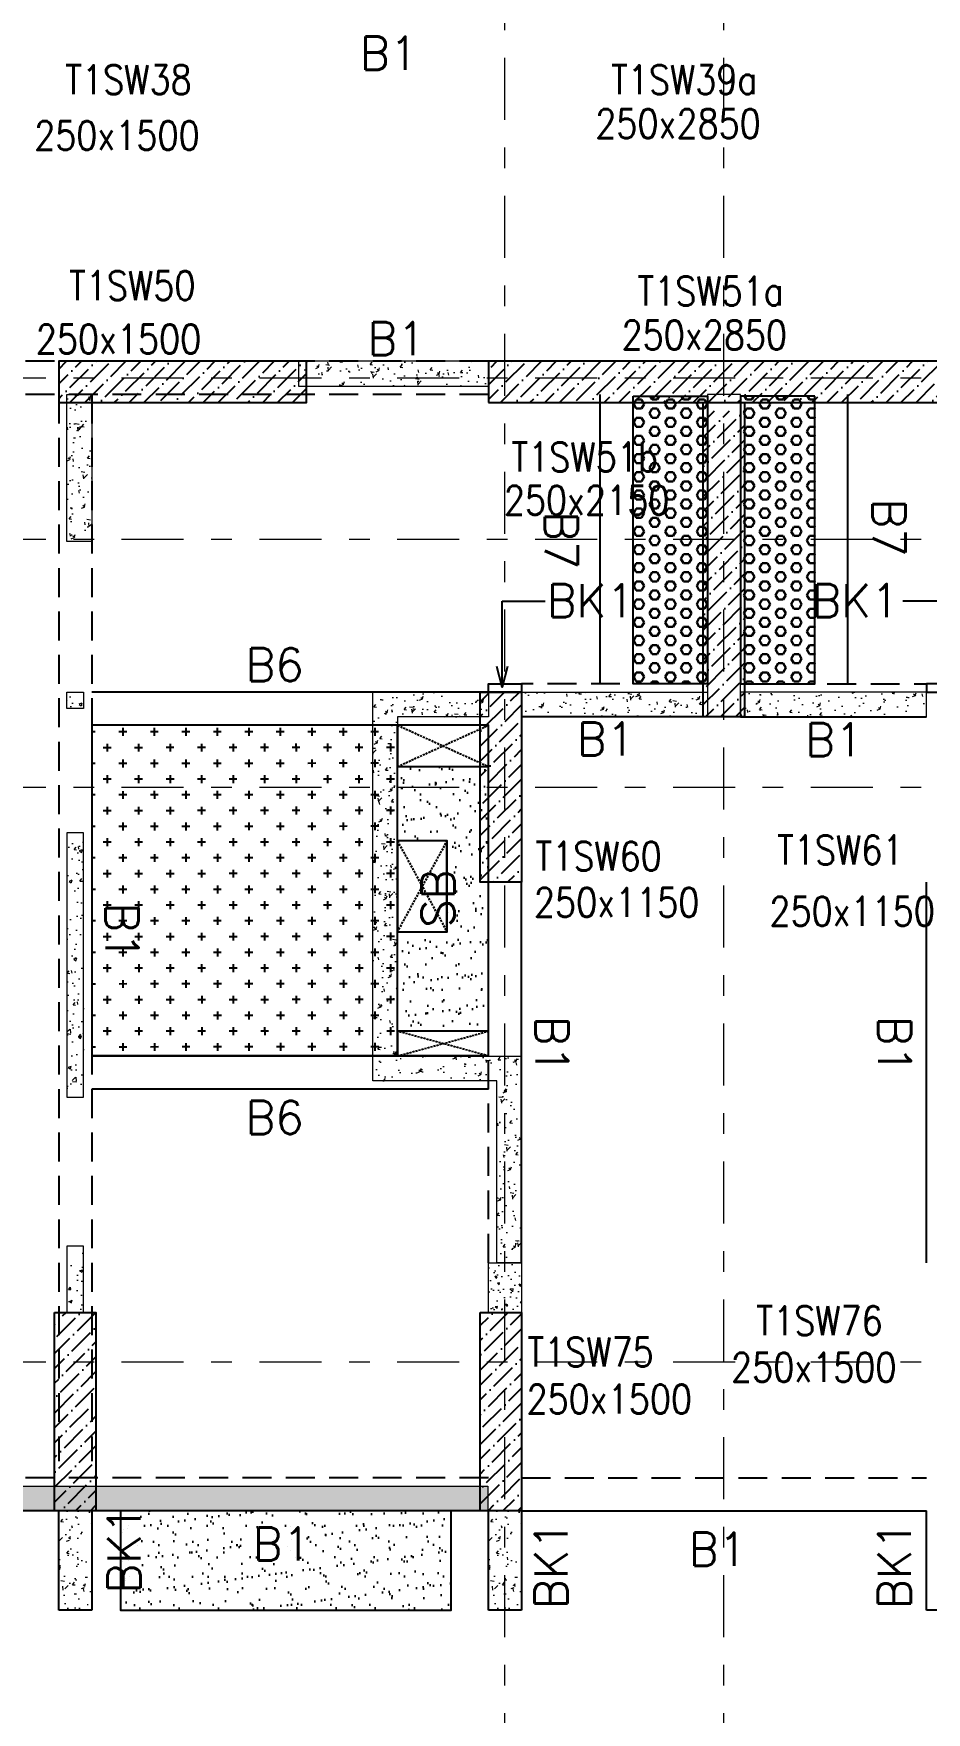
# Model space of a CAD drawing. Header units: millimetres. Extents: x 1078357 to 1340092, y -4684019 to -4550360.
# Drawn here: x 1147423 to 1152825, y -4590830 to -4580680 of the extents above; entities that cross this region are included whole.
import ezdxf

# ---------------------------------------------------------------- set-up
doc = ezdxf.new("R2010")
doc.units = ezdxf.units.MM
for name, pattern in [('CENTER', [2, 1.25, -0.25, 0.25, -0.25]), ('CONTINOUS', [0]), ('DGN STYLE 7', [8.34, 3.75, -1.67, 1.25, -1.67]), ('HIDDEN', [0.375, 0.25, -0.125]), ('New Retail block$0$CONTINOUS', [0])]:
    doc.linetypes.add(name, pattern=pattern)
doc.layers.get('0').update_dxf_attribs({"lineweight": 0})
for name, color, linetype in [('DROP SLAB', 8, 'Continuous'), ('S-BEAM', 3, 'Continuous'), ('S-BEAM-IDEN', 6, 'Continuous'), ('S-COL_STOP', 12, 'Continuous'), ('S-CUTOUT', 8, 'Continuous'), ('S-SLAB-PROJECTION', 2, 'New Retail block$0$CONTINOUS'), ('S-SLAB-STOP', 8, 'New Retail block$0$CONTINOUS')]:
    doc.layers.add(name, color=color, linetype=linetype)
for name, color, linetype, lineweight in [('GRID LINE', 8, 'Continuous', 0), ('HATCH', 8, 'Continuous', 30), ('S-COL-IDEN', 30, 'Continuous', 25), ('S-NON STR RCC WALL', 8, 'Continuous', 0)]:
    doc.layers.add(name, color=color, linetype=linetype, lineweight=lineweight)
doc.styles.add('Roman', font='romans')
doc.styles.add('ROMANS', font='romans.shx', dxfattribs={"width": 0.85})
doc.dimstyles.new('HARESH', dxfattribs={"dimtxt": 150, "dimasz": 75, "dimexe": 0, "dimexo": 0, "dimgap": 25, "dimtad": 1, "dimdec": 0, "dimdsep": 46, "dimtxsty": 'Roman', "dimblk": 'OBLIQUE', "dimcen": 225, "dimdle": 25, "dimclrd": 2, "dimclre": 2, "dimclrt": 7, "dimadec": 8, "dimazin": 1, "dimtfac": 1, "dimtdec": 0, "dimtmove": 0, "dimatfit": 0, "dimfxl": 1, "dimlwd": -1, "dimlwe": -1, "dimarcsym": 0})
pattern_1 = [(50, (-5225719.91, 23613938.34), (182.184669, -15.93908554), [19.05, -209.55]), (355, (-5225719.9, 23613938.34), (-35.2434214, 191.0568452), [15.24, -167.6405842]), (100.4514447, (-5225704.73, 23613937.02), (146.9412471, 175.1177519), [16.1900088, -178.0902446]), (46.1842, (-5225719.9, 23613989.14), (271.0790409, -42.042328), [28.575, -314.325]), (96.6355576, (-5225697.32, 23613985.64), (237.404134, 247.4261246), [24.2850231, -267.1356082]), (351.1841512, (-5225719.9, 23613989.14), (237.404134, 247.4261246), [22.859967, -251.459732]), (21, (-5225694.51, 23613976.44), (151.6143913, -102.2651982), [19.05, -209.55]), (326, (-5225694.5, 23613976.44), (61.8020283, 184.1879661), [15.24, -167.64]), (71.451445, (-5225681.87, 23613967.92), (213.4164193, 81.9227689), [16.1900088, -178.0899376]), (37.5, (-5225719.91, 23613938.345), (3.08860325, 84.55503887), [0, -165.608, 0, -170.18, 0, -168.275]), (7.5, (-5225719.91, 23613938.345), (66.8196625, 100.18057482), [0, -97.028, 0, -161.798, 0, -64.135]), (327.5, (-5225776.55, 23613938.345), (135.59059517, -5.728744), [0, -63.5, 0, -198.12, 0, -262.89]), (317.5, (-5225801.95, 23613938.34), (148.1291814, 25.42649103), [0, -82.55, 0, -131.572, 0, -186.69])]
pattern_2 = [(45, (2292446.56, -9444012.59), (33.67596045, 123.4785217), [158.75, -31.75, 0, -31.75])]
pattern_3 = [(45, (2236684.96, -9406181.02), (33.67596045, 123.4785217), [158.75, -31.75, 0, -31.75])]
pattern_4 = [(180, (19150.88, 292312.71), (-7e-15, -54.99261315), [31.75, -63.5]), (300, (19150.88, 292312.71), (47.625, 27.4963066), [31.75, -63.5]), (240, (19119.13, 292312.71), (47.625, -27.4963066), [31.75, -63.5])]

# ---------------------------------------------------------------- blocks, each defined once
blk = doc.blocks.new('_Oblique')
at = {"color": 0, "linetype": 'ByBlock', "lineweight": -2}
blk.add_line((-0.5, -0.5), (0.5, 0.5), dxfattribs=at)

msp = doc.modelspace()

# ---------------------------------------------------------------- hatches: boundary and pattern name
at = {"layer": 'DROP SLAB'}
h = msp.add_hatch(dxfattribs=at)
h.set_pattern_fill('CROSS', color=8, scale=15, angle=0.03079)
h.set_pattern_definition([(180.03079016, (-8734089.59, 37568110.05), (-95.19879988, -95.30117261), [47.625, -142.875]), (270.03079016, (-8734113.41, 37568133.85), (95.30117261, -95.19879988), [47.625, -142.875])])
h.paths.add_polyline_path([(1149625.3, -4584861.5), (1147775.4, -4584861.5), (1147775.4, -4586861.3), (1149625.3, -4586861.3)])
at = {"layer": 'HATCH', "ltscale": 1000}
h = msp.add_hatch(dxfattribs=at)
h.set_pattern_fill('HEX', color=8, scale=10, angle=180)
h.set_pattern_definition(pattern_4)
h.paths.add_polyline_path([(1151500.6, -4582872.1), (1151050.6, -4582872.1), (1151050.6, -4584611.5), (1151500.6, -4584611.5)])
h = msp.add_hatch(dxfattribs=at)
h.set_pattern_fill('HEX', color=8, scale=10, angle=180)
h.set_pattern_definition(pattern_4)
h.paths.add_polyline_path([(1151701, -4582872.1), (1152151, -4582872.1), (1152150.3, -4584611.5), (1151700.3, -4584611.5)])
at = {"layer": 'HATCH'}
h = msp.add_hatch(dxfattribs=at)
h.set_pattern_fill('AR-SAND', color=8, scale=3, angle=359.97015)
h.set_pattern_definition([(37.47015413, (-5055218.41, 23689864.05), (-4.72361136, 146.8264517), [0, -115.824, 0, -129.54, 0, -123.825]), (7.4701541, (-5055218.41, 23689864.05), (134.9689868, 214.9772528), [0, -62.484, 0, -104.394, 0, -40.005]), (327.47015413, (-5055312.14, 23689864.1), (237.29790347, 0.3075449), [0, -38.1, 0, -137.16, 0, -179.07]), (317.4701541, (-5055312.14, 23689864.1), (229.1017424, 66.759465), [0, -19.05, 0, -89.916, 0, -102.87])])
h.paths.add_polyline_path([(1150174.7, -4586711.6), (1149624.7, -4586711.6), (1149624.7, -4586111.5), (1149924.7, -4586111.5), (1149924.7, -4585561.6), (1149624.7, -4585561.6), (1149624.7, -4585111.6), (1150174.7, -4585111.6)])
h = msp.add_hatch(dxfattribs=at)
h.set_pattern_fill('AR-SAND', color=8, scale=3, angle=179.97015)
h.set_pattern_definition([(37.47015413, (-3935282.55, 18781897.14), (-4.72361136, 146.8264517), [0, -115.824, 0, -129.54, 0, -123.825]), (7.4701541, (-3935282.55, 18781897.14), (134.9689868, 214.9772528), [0, -62.484, 0, -104.394, 0, -40.005]), (327.4701541, (-3935376.28, 18781897.19), (237.2979035, 0.3075449), [0, -38.1, 0, -137.16, 0, -179.07]), (317.4701541, (-3935376.28, 18781897.19), (229.1017424, 66.759465), [0, -19.05, 0, -89.916, 0, -102.87])])
h.paths.add_polyline_path([(1149950.4, -4589611.5), (1147950.4, -4589611.5), (1147950.4, -4590211.5), (1149950.4, -4590211.5)])
at = {"layer": 'S-COL_STOP', "lineweight": 25}
h = msp.add_hatch(dxfattribs=at)
h.set_pattern_fill('ANSI36', color=8, scale=20)
h.set_pattern_definition(pattern_2)
h.paths.add_polyline_path([(1147575.6, -4582911.5), (1149075.6, -4582911.5), (1149075.6, -4582661.5), (1147575.6, -4582661.5)])
h = msp.add_hatch(dxfattribs=at)
h.set_pattern_fill('ANSI36', color=8, scale=20)
h.set_pattern_definition(pattern_2)
h.paths.add_polyline_path([(1150175.6, -4582911.5), (1153025.6, -4582911.5), (1153025.6, -4582661.5), (1150175.6, -4582661.5)])
h = msp.add_hatch(dxfattribs=at)
h.set_pattern_fill('ANSI36', color=8, scale=20)
h.set_pattern_definition(pattern_2)
h.paths.add_polyline_path([(1151475.6, -4582961.5), (1151725.6, -4582961.5), (1151725.6, -4584811.5), (1151475.6, -4584811.5)])
h = msp.add_hatch(dxfattribs=at)
h.set_pattern_fill('ANSI36', color=8, scale=20)
h.set_pattern_definition(pattern_3)
h.paths.add_polyline_path([(1150125.6, -4584661.5), (1150375.6, -4584661.5), (1150375.6, -4585811.5), (1150125.6, -4585811.5)])
h = msp.add_hatch(dxfattribs=at)
h.set_pattern_fill('ANSI36', color=8, scale=20)
h.set_pattern_definition(pattern_2)
h.paths.add_polyline_path([(1147800.6, -4588411.5), (1147800.6, -4589611.5), (1147550.6, -4589611.5), (1147550.6, -4588411.5)])
h = msp.add_hatch(dxfattribs=at)
h.set_pattern_fill('ANSI36', color=8, scale=20)
h.set_pattern_definition(pattern_3)
h.paths.add_polyline_path([(1150375.6, -4588411.5), (1150375.6, -4589611.5), (1150125.6, -4589611.5), (1150125.6, -4588411.5)])
at = {"layer": 'S-NON STR RCC WALL'}
h = msp.add_hatch(dxfattribs=at)
h.set_pattern_fill('AR-CONC', color=256)
h.set_pattern_definition([(50, (-5225719.91, 23613938.34), (182.184669, -15.93908554), [19.05, -209.55]), (355, (-5225719.9, 23613938.34), (-35.2434214, 191.0568452), [15.24, -167.6405842]), (100.4514447, (-5225704.73, 23613937.02), (146.9412471, 175.1177519), [16.1900088, -178.0902446]), (46.1842, (-5225719.9, 23613989.14), (271.0790409, -42.042328), [28.575, -314.325]), (96.6355576, (-5225697.32, 23613985.64), (237.404134, 247.4261246), [24.2850231, -267.1356082]), (351.1841512, (-5225719.9, 23613989.14), (237.404134, 247.4261246), [22.859967, -251.459732]), (21, (-5225694.51, 23613976.44), (151.6143913, -102.2651982), [19.05, -209.55]), (326, (-5225694.5, 23613976.44), (61.8020283, 184.1879661), [15.24, -167.64]), (71.451445, (-5225681.87, 23613967.92), (213.4164193, 81.9227689), [16.1900088, -178.0899376]), (37.5, (-5225719.91, 23613938.345), (3.08860325, 84.55503887), [0, -165.608, 0, -170.18, 0, -168.275]), (7.5, (-5225719.91, 23613938.345), (66.8196625, 100.18057482), [0, -97.028, 0, -161.798, 0, -64.135]), (327.5, (-5225776.55, 23613938.345), (135.59059517, -5.728744), [0, -63.5, 0, -198.12, 0, -262.89]), (317.5, (-5225801.95, 23613938.34), (148.1291814, 25.42649103), [0, -82.55, 0, -131.572, 0, -186.69])])
h.paths.add_polyline_path([(1150175.4, -4582661.4), (1149025.4, -4582661.5), (1149025.4, -4582811.5), (1150175.4, -4582811.5)])
h = msp.add_hatch(dxfattribs=at)
h.set_pattern_fill('AR-CONC', color=256, angle=180)
h.set_pattern_definition([(50, (-6303909.37, 28294667.5), (182.184669, -15.93908554), [19.05, -209.55]), (355, (-6303909.37, 28294667.5), (-35.2434214, 191.0568452), [15.24, -167.6405842]), (100.4514447, (-6303894.19, 28294666.17), (146.9412471, 175.1177519), [16.1900088, -178.0902446]), (46.1842, (-6303909.37, 28294718.3), (271.0790409, -42.042328), [28.575, -314.325]), (96.6355576, (-6303886.78, 28294714.8), (237.404134, 247.4261246), [24.2850231, -267.1356082]), (351.1841512, (-6303909.37, 28294718.3), (237.404134, 247.4261246), [22.859967, -251.459732]), (21, (-6303883.97, 28294705.6), (151.6143913, -102.2651982), [19.05, -209.55]), (326, (-6303883.97, 28294705.6), (61.8020283, 184.1879661), [15.24, -167.64]), (71.451445, (-6303871.33, 28294697.08), (213.4164193, 81.9227689), [16.1900088, -178.0899376]), (37.5, (-6303909.37, 28294667.5), (3.08860325, 84.55503887), [0, -165.608, 0, -170.18, 0, -168.275]), (7.5, (-6303909.37, 28294667.5), (66.8196625, 100.18057482), [0, -97.028, 0, -161.798, 0, -64.135]), (327.5, (-6303966.01, 28294667.5), (135.59059517, -5.72874399), [0, -63.5, 0, -198.12, 0, -262.89]), (317.5, (-6303991.41, 28294667.5), (148.1291814, 25.42649103), [0, -82.55, 0, -131.572, 0, -186.69])])
h.paths.add_polyline_path([(1147625.4, -4582861.5), (1147775.4, -4582861.5), (1147775.4, -4583751.4), (1147625.4, -4583751.4)])
h = msp.add_hatch(dxfattribs=at)
h.set_pattern_fill('AR-CONC', color=256, angle=180)
h.set_pattern_definition([(50, (2244900.33, -9075725.49), (182.184669, -15.9390855), [19.05, -209.55]), (355, (2244900.33, -9075725.49), (-35.2434214, 191.056845), [15.24, -167.640584]), (100.4514447, (2244915.51, -9075726.82), (146.941247, 175.117752), [16.190009, -178.0902446]), (46.1842, (2244900.33, -9075674.69), (271.079041, -42.042328), [28.575, -314.325]), (96.6355576, (2244922.92, -9075678.2), (237.404134, 247.426125), [24.285023, -267.135608]), (351.184151, (2244900.33, -9075674.7), (237.404134, 247.426125), [22.859967, -251.459732]), (21, (2244925.73, -9075687.39), (151.6143913, -102.265198), [19.05, -209.55]), (326, (2244925.73, -9075687.39), (61.802028, 184.187966), [15.24, -167.64]), (71.451445, (2244938.36, -9075695.91), (213.416419, 81.922769), [16.190009, -178.0899376]), (37.5, (2244900.33, -9075725.49), (3.08860325, 84.5550389), [0, -165.608, 0, -170.18, 0, -168.275]), (7.5, (2244900.33, -9075725.49), (66.8196625, 100.1805748), [0, -97.028, 0, -161.798, 0, -64.135]), (327.5, (2244843.69, -9075725.49), (135.5905952, -5.728744), [0, -63.5, 0, -198.12, 0, -262.89]), (317.5, (2244818.29, -9075725.49), (148.1291814, 25.426491), [0, -82.55, 0, -131.572, 0, -186.69])])
h.paths.add_polyline_path([(1147625.4, -4584661.3), (1147725.4, -4584661.3), (1147725.4, -4584761.3), (1147625.4, -4584761.3)])
h = msp.add_hatch(dxfattribs=at)
h.set_pattern_fill('AR-CONC', color=256)
h.set_pattern_definition(pattern_1)
h.paths.add_polyline_path([(1149475.4, -4587011.5), (1149475.4, -4584661.5), (1150175.4, -4584661.5), (1150175.4, -4584811.5), (1149625.4, -4584811.5), (1149625.4, -4586861.5), (1150375.4, -4586861.5), (1150375.4, -4588111.4), (1150225.4, -4588111.4), (1150225.4, -4587011.5)])
h = msp.add_hatch(dxfattribs=at)
h.set_pattern_fill('AR-CONC', color=256)
h.set_pattern_definition(pattern_1)
h.paths.add_polyline_path([(1151500.4, -4584811.5), (1150375.4, -4584811.5), (1150375.4, -4584661.5), (1151500.4, -4584661.5)])
h = msp.add_hatch(dxfattribs=at)
h.set_pattern_fill('AR-CONC', color=256, angle=180)
h.set_pattern_definition(pattern_1)
h.paths.add_polyline_path([(1151700.4, -4584811.5), (1152825.4, -4584811.5), (1152825.4, -4584661.5), (1151700.4, -4584661.5)])
h = msp.add_hatch(dxfattribs=at)
h.set_pattern_fill('AR-CONC', color=256, angle=180)
h.set_pattern_definition([(50, (2244913.54, -9074360.82), (182.184669, -15.9390855), [19.05, -209.55]), (355, (2244913.54, -9074360.82), (-35.2434214, 191.056845), [15.24, -167.640584]), (100.4514447, (2244928.73, -9074362.15), (146.941247, 175.117752), [16.190009, -178.0902446]), (46.1842, (2244913.54, -9074310.02), (271.079041, -42.042328), [28.575, -314.325]), (96.6355576, (2244936.13, -9074313.53), (237.404134, 247.426125), [24.285023, -267.135608]), (351.184151, (2244913.54, -9074310.02), (237.404134, 247.426125), [22.859967, -251.459732]), (21, (2244938.94, -9074322.72), (151.6143913, -102.265198), [19.05, -209.55]), (326, (2244938.94, -9074322.72), (61.802028, 184.187966), [15.24, -167.64]), (71.451445, (2244951.58, -9074331.24), (213.416419, 81.922769), [16.190009, -178.0899376]), (37.5, (2244913.544, -9074360.82), (3.08860325, 84.5550389), [0, -165.608, 0, -170.18, 0, -168.275]), (7.5, (2244913.54, -9074360.82), (66.8196625, 100.1805748), [0, -97.028, 0, -161.798, 0, -64.135]), (327.5, (2244856.9, -9074360.82), (135.5905952, -5.728744), [0, -63.5, 0, -198.12, 0, -262.89]), (317.5, (2244831.5, -9074360.82), (148.1291814, 25.426491), [0, -82.55, 0, -131.572, 0, -186.69])])
h.paths.add_polyline_path([(1147625.4, -4587111.3), (1147725.4, -4587111.3), (1147725.4, -4585511.3), (1147625.4, -4585511.3)])
h = msp.add_hatch(dxfattribs=at)
h.set_pattern_fill('AR-CONC', color=256, angle=180)
h.set_pattern_definition([(50, (1147688.83, -4390341.64), (182.18467, -15.93909), [19.05, -209.55]), (355, (1147688.83, -4390341.64), (-35.24342, 191.05685), [15.24, -167.64058]), (100.45144, (1147704.01, -4390342.96), (146.94125, 175.11775), [16.19001, -178.09024]), (46.1842, (1147688.83, -4390290.84), (271.07904, -42.04233), [28.575, -314.325]), (96.63556, (1147711.42, -4390294.34), (237.40413, 247.42612), [24.28502, -267.1356]), (351.18415, (1147688.83, -4390290.84), (237.40413, 247.42612), [22.85997, -251.45973]), (21, (1147714.23, -4390303.54), (151.61439, -102.2652), [19.05, -209.55]), (326, (1147714.23, -4390303.54), (61.80203, 184.18797), [15.24, -167.64]), (71.45144, (1147726.86, -4390312.06), (213.41642, 81.92277), [16.19001, -178.08994]), (37.5, (1147688.83, -4390341.636), (3.088603, 84.555039), [0, -165.608, 0, -170.18, 0, -168.275]), (7.5, (1147688.83, -4390341.64), (66.819663, 100.180575), [0, -97.028, 0, -161.798, 0, -64.135]), (327.5, (1147632.19, -4390341.636), (135.590595, -5.728744), [0, -63.5, 0, -198.12, 0, -262.89]), (317.5, (1147606.79, -4390341.64), (148.12918, 25.42649), [0, -82.55, 0, -131.572, 0, -186.69])])
h.paths.add_polyline_path([(1147625.4, -4588411.8), (1147725.4, -4588411.8), (1147725.4, -4588011.3), (1147625.4, -4588011.3)])
h = msp.add_hatch(dxfattribs=at)
h.set_pattern_fill('AR-CONC', color=8, scale=20, angle=90)
h.set_pattern_definition([(140, (-2057824.51, -7126855.99), (12.550427, 143.4520365), [15, -165]), (85, (-2057824.51, -7126856), (-150.438427, -27.7502667), [12, -132]), (190.4514445, (-2057823.47, -7126844.04), (-137.887998, 115.7017693), [12.7480384, -140.2284224]), (136.1842, (-2057864.51, -7126856), (33.103856, 213.448266), [22.5, -247.5]), (186.6356355, (-2057861.75, -7126838.2), (-194.82372, 186.932389), [19.122068, -210.342752]), (81.184164, (-2057864.51, -7126856), (-194.82372, 186.932389), [18, -198]), (111, (-2057854.51, -7126835.99), (80.523778, 119.3814104), [15, -165]), (56, (-2057854.51, -7126836), (-145.030009, 48.6630664), [12, -132]), (161.4514447, (-2057847.8, -7126826.04), (-64.5062306, 168.0444753), [12.748038, -140.2284224]), (127.5, (-2057824.51, -7126855.993), (-66.57877077, 2.43197106), [0, -130.4, 0, -134, 0, -132.5]), (97.5, (-2057824.51, -7126855.99), (-78.8823424, 52.6139075), [0, -76.4, 0, -127.4, 0, -50.5]), (57.5, (-2057824.51, -7126900.593), (4.51097435, 106.7644872), [0, -50, 0, -156, 0, -207]), (47.5, (-2057824.51, -7126920.59), (-20.0209965, 116.6372339), [0, -65, 0, -103.6, 0, -147])])
h.paths.add_polyline_path([(1150375.5, -4588111.5), (1150375.5, -4588411.5), (1150175.6, -4588411.5), (1150175.6, -4588111.5)])
h = msp.add_hatch(dxfattribs=at)
h.set_pattern_fill('AR-CONC', color=256)
h.set_pattern_definition([(50, (-6322944.62, 28297957.53), (182.184669, -15.93908554), [19.05, -209.55]), (355, (-6322944.62, 28297957.53), (-35.2434214, 191.0568452), [15.24, -167.6405842]), (100.4514447, (-6322929.44, 28297956.2), (146.9412471, 175.1177519), [16.1900088, -178.0902446]), (46.1842, (-6322944.62, 28298008.33), (271.0790409, -42.042328), [28.575, -314.325]), (96.6355576, (-6322922.03, 28298004.83), (237.404134, 247.4261246), [24.2850231, -267.1356082]), (351.1841512, (-6322944.62, 28298008.33), (237.404134, 247.4261246), [22.859967, -251.459732]), (21, (-6322919.22, 28297995.63), (151.6143913, -102.2651982), [19.05, -209.55]), (326, (-6322919.22, 28297995.63), (61.8020283, 184.1879661), [15.24, -167.64]), (71.451445, (-6322906.59, 28297987.11), (213.4164193, 81.9227689), [16.1900088, -178.0899376]), (37.5, (-6322944.623, 28297957.53), (3.08860325, 84.55503887), [0, -165.608, 0, -170.18, 0, -168.275]), (7.5, (-6322944.62, 28297957.53), (66.8196625, 100.18057482), [0, -97.028, 0, -161.798, 0, -64.135]), (327.5, (-6323001.265, 28297957.53), (135.59059517, -5.72874399), [0, -63.5, 0, -198.12, 0, -262.89]), (317.5, (-6323026.67, 28297957.53), (148.1291814, 25.42649103), [0, -82.55, 0, -131.572, 0, -186.69])])
h.paths.add_polyline_path([(1150172.5, -4589611.5), (1145175.4, -4589611.5), (1145175.4, -4589461.5), (1150172.5, -4589461.5)])
h = msp.add_hatch(dxfattribs=at)
h.set_pattern_fill('AR-CONC', color=256, angle=180)
h.set_pattern_definition([(50, (-8482596.85, 37649495.84), (182.184669, -15.93908554), [19.05, -209.55]), (355, (-8482596.85, 37649495.84), (-35.2434214, 191.0568452), [15.24, -167.6405842]), (100.4514447, (-8482581.66, 37649494.51), (146.9412471, 175.1177519), [16.1900088, -178.0902446]), (46.1842, (-8482596.85, 37649546.64), (271.0790409, -42.0423279), [28.575, -314.325]), (96.6355576, (-8482574.26, 37649543.14), (237.404134, 247.4261246), [24.2850231, -267.1356082]), (351.1841512, (-8482596.85, 37649546.64), (237.404134, 247.4261246), [22.859967, -251.459732]), (21, (-8482571.45, 37649533.94), (151.61439127, -102.2651982), [19.05, -209.55]), (326, (-8482571.45, 37649533.94), (61.80202835, 184.1879661), [15.24, -167.64]), (71.451445, (-8482558.81, 37649525.42), (213.4164193, 81.9227689), [16.1900088, -178.0899376]), (37.5, (-8482596.846, 37649495.84), (3.08860325, 84.55503887), [0, -165.608, 0, -170.18, 0, -168.275]), (7.5, (-8482596.85, 37649495.84), (66.81966251, 100.18057482), [0, -97.028, 0, -161.798, 0, -64.135]), (327.5, (-8482653.49, 37649495.84), (135.59059517, -5.72874399), [0, -63.5, 0, -198.12, 0, -262.89]), (317.5, (-8482678.89, 37649495.84), (148.1291814, 25.42649103), [0, -82.55, 0, -131.572, 0, -186.69])])
h.paths.add_polyline_path([(1147775.4, -4589611.4), (1147575.4, -4589611.4), (1147575.4, -4590211.4), (1147775.4, -4590211.4), (1147775.4, -4590211.4), (1147775.4, -4589611.5)], is_closed=False)
h = msp.add_hatch(dxfattribs=at)
h.set_pattern_fill('AR-CONC', color=256, angle=180)
h.set_pattern_definition([(50, (-8479996.82, 37649495.84), (182.184669, -15.93908554), [19.05, -209.55]), (355, (-8479996.82, 37649495.84), (-35.2434214, 191.0568452), [15.24, -167.6405842]), (100.4514447, (-8479981.64, 37649494.51), (146.9412471, 175.1177519), [16.1900088, -178.0902446]), (46.1842, (-8479996.82, 37649546.64), (271.0790409, -42.0423279), [28.575, -314.325]), (96.6355576, (-8479974.24, 37649543.14), (237.404134, 247.4261246), [24.2850231, -267.1356082]), (351.1841512, (-8479996.82, 37649546.64), (237.404134, 247.4261246), [22.859967, -251.459732]), (21, (-8479971.42, 37649533.94), (151.61439127, -102.2651982), [19.05, -209.55]), (326, (-8479971.42, 37649533.94), (61.80202835, 184.1879661), [15.24, -167.64]), (71.451445, (-8479958.79, 37649525.42), (213.4164193, 81.9227689), [16.1900088, -178.0899376]), (37.5, (-8479996.825, 37649495.84), (3.08860325, 84.55503887), [0, -165.608, 0, -170.18, 0, -168.275]), (7.5, (-8479996.825, 37649495.84), (66.81966251, 100.18057482), [0, -97.028, 0, -161.798, 0, -64.135]), (327.5, (-8480053.47, 37649495.84), (135.59059517, -5.72874399), [0, -63.5, 0, -198.12, 0, -262.89]), (317.5, (-8480078.87, 37649495.84), (148.1291814, 25.42649103), [0, -82.55, 0, -131.572, 0, -186.69])])
h.paths.add_polyline_path([(1150375.4, -4589611.4), (1150175.4, -4589611.4), (1150175.4, -4590211.4), (1150375.4, -4590211.4), (1150375.4, -4590211.4), (1150375.4, -4589611.5)], is_closed=False)

# ---------------------------------------------------------------- linework, layer by layer
at = {"color": 2, "linetype": 'CENTER', "ltscale": 700, "elevation": 0}
msp.add_lwpolyline([(1151500.6, -4584811.5), (1151700.6, -4584811.5), (1151700.6, -4582861.5), (1151500.6, -4582861.5)], close=True, dxfattribs=at)
at = {"layer": 'GRID LINE', "linetype": 'DGN STYLE 7', "ltscale": 100, "elevation": 0}
for points in [[(1150275.4, -4592877.8), (1150275.4, -4570606.9)], [(1151600.4, -4592877.8), (1151600.4, -4570606.9)], [(1111260.2, -4582761.5), (1206623.6, -4582761.5)], [(1111260.2, -4583736.5), (1206623.6, -4583736.5)], [(1111260.2, -4585236.5), (1206623.6, -4585236.5)], [(1111260.2, -4588711.5), (1206623.6, -4588711.5)]]:
    msp.add_lwpolyline(points, dxfattribs=at)
at = {"layer": 'S-BEAM', "linetype": 'HIDDEN', "ltscale": 700}
for p, q in [((1150175.4, -4582661.5, 0), (1139319.2, -4582661.5, 0)), ((1150175.4, -4582861.5, 0), (1145175.4, -4582861.5, 0)), ((1147575.4, -4582861.5, 0), (1147575.4, -4589311.4, 0)), ((1147775.4, -4582861.5, 0), (1147775.4, -4589311.4, 0)), ((1151496.2, -4584611.5, 0), (1150375.4, -4584611.4, 0)), ((1151700.6, -4584611.5, 0), (1152825.4, -4584611.4, 0)), ((1150175.4, -4588111.4, 0), (1150175.4, -4585811.4, 0)), ((1150175.4, -4589411.4, 0), (1145175.4, -4589411.4, 0)), ((1150375.3, -4589411.5, 0), (1152825.4, -4589411.5, 0))]:
    msp.add_line(p, q, dxfattribs=at)
at = {"layer": 'S-BEAM', "ltscale": 700}
for p, q in [((1150850.5, -4584611.6, 0), (1150850.5, -4582861.6, 0)), ((1152350.7, -4584611.6, 0), (1152350.7, -4582861.6, 0)), ((1150175.4, -4584661.5, 0), (1147775.6, -4584661.5, 0)), ((1150175.6, -4587061.3, 0), (1147775.6, -4587061.3, 0))]:
    msp.add_line(p, q, dxfattribs=at)
at = {"layer": 'S-BEAM', "linetype": 'Continuous', "ltscale": 700}
for p, q in [((1151050.5, -4584611.6, 0), (1151050.5, -4582872.2, 0)), ((1152150.7, -4584611.6, 0), (1152150.7, -4582872.2, 0)), ((1150175.4, -4584861.5, 0), (1147775.6, -4584861.5, 0)), ((1150175.6, -4586861.3, 0), (1147775.6, -4586861.3, 0)), ((1150375.3, -4589611.5, 0), (1152825.4, -4589611.5, 0))]:
    msp.add_line(p, q, dxfattribs=at)
at = {"layer": 'S-BEAM', "linetype": 'CONTINOUS', "ltscale": 700}
for p, q in [((1151700.4, -4584811.5, 0), (1150375.4, -4584811.4, 0)), ((1151700.4, -4584811.4, 0), (1152825.6, -4584811.4, 0)), ((1150375.4, -4588111.4, 0), (1150375.4, -4585811.4, 0)), ((1152825.4, -4588111.4, 0), (1152825.4, -4585811.4, 0)), ((1150175.4, -4589611.4, 0), (1145175.4, -4589611.4, 0)), ((1147575.4, -4590211.5, 0), (1147575.4, -4589611.5, 0)), ((1147775.4, -4589611.5, 0), (1147775.4, -4590211.5, 0)), ((1150175.4, -4590211.5, 0), (1150175.4, -4589611.5, 0)), ((1150375.4, -4589611.5, 0), (1150375.4, -4590211.5, 0)), ((1152825.4, -4590211.5, 0), (1152825.4, -4589611.5, 0)), ((1147775.4, -4590211.5, 0), (1147575.4, -4590211.5, 0)), ((1150375.4, -4590211.5, 0), (1150175.4, -4590211.5, 0)), ((1153025.4, -4590211.5, 0), (1152825.4, -4590211.5, 0))]:
    msp.add_line(p, q, dxfattribs=at)
at = {"layer": 'S-BEAM', "linetype": 'Continuous', "ltscale": 700, "elevation": 0}
for points in [[(1150375.5, -4584661.5), (1150175.4, -4584661.5), (1150175.4, -4584611.3), (1150375.5, -4584611.3)], [(1152825.4, -4584661.5), (1153025.4, -4584661.5), (1153025.4, -4584611.3), (1152825.4, -4584611.3)]]:
    msp.add_lwpolyline(points, close=True, dxfattribs=at)
at = {"layer": 'S-COL_STOP', "lineweight": 25, "elevation": 0}
for points in [[(1147575.6, -4582911.5), (1149075.6, -4582911.5), (1149075.6, -4582661.5), (1147575.6, -4582661.5)], [(1150175.6, -4582911.5), (1153025.6, -4582911.5), (1153025.6, -4582661.5), (1150175.6, -4582661.5)], [(1151475.6, -4582911.5), (1151725.6, -4582911.5), (1151725.6, -4584811.5), (1151475.6, -4584811.5)], [(1150125.6, -4584661.5), (1150375.6, -4584661.5), (1150375.6, -4585811.5), (1150125.6, -4585811.5)], [(1147550.6, -4588411.5), (1147800.6, -4588411.5), (1147800.6, -4589611.5), (1147550.6, -4589611.5)], [(1150125.6, -4588411.5), (1150375.6, -4588411.5), (1150375.6, -4589611.5), (1150125.6, -4589611.5)]]:
    msp.add_lwpolyline(points, close=True, dxfattribs=at)
at = {"layer": 'S-CUTOUT', "linetype": 'HIDDEN', "ltscale": 50}
for p, q in [((1149625.4, -4585111.5, 0), (1150175.3, -4584861.5, 0)), ((1149625.4, -4584861.5, 0), (1150175.4, -4585111.5, 0)), ((1149625.3, -4586111.6, 0), (1149925.3, -4585561.6, 0)), ((1149625.3, -4585561.6, 0), (1149925.3, -4586111.6, 0)), ((1150175, -4586861.5, 0), (1149625, -4586711.5, 0)), ((1149625.8, -4586861.2, 0), (1150175, -4586711.5, 0))]:
    msp.add_line(p, q, dxfattribs=at)
at = {"layer": 'S-CUTOUT', "linetype": 'CONTINOUS', "ltscale": 500, "elevation": 0}
for points in [[(1149625.4, -4585111.5), (1150175.3, -4585111.5), (1150175.3, -4584861.5), (1149625.4, -4584861.5)], [(1149625.3, -4586111.6), (1149925.3, -4586111.6), (1149925.3, -4585561.6), (1149625.3, -4585561.6)], [(1149625, -4586861.2), (1150175, -4586861.2), (1150175, -4586711.5), (1149625, -4586711.5)]]:
    msp.add_lwpolyline(points, close=True, dxfattribs=at)
at = {"layer": 'S-NON STR RCC WALL', "ltscale": 700, "elevation": 0}
for points in [[(1150175.4, -4582661.4), (1149025.4, -4582661.5), (1149025.4, -4582811.5), (1150175.4, -4582811.5)], [(1147625.4, -4582861.5), (1147775.4, -4582861.5), (1147775.4, -4583751.4), (1147625.4, -4583751.4)], [(1147625.4, -4584661.3), (1147725.4, -4584661.3), (1147725.4, -4584761.3), (1147625.4, -4584761.3)], [(1147625.4, -4587111.3), (1147725.4, -4587111.3), (1147725.4, -4585511.3), (1147625.4, -4585511.3)]]:
    msp.add_lwpolyline(points, close=True, dxfattribs=at)
at = {"layer": 'S-NON STR RCC WALL', "elevation": 0}
for points in [[(1149475.4, -4587011.5), (1149475.4, -4584661.5), (1150175.4, -4584661.5), (1150175.4, -4584811.5), (1149625.4, -4584811.5), (1149625.4, -4586861.5), (1150375.4, -4586861.5), (1150375.4, -4588111.4), (1150225.4, -4588111.4), (1150225.4, -4587011.5)], [(1151500.4, -4584811.5), (1150375.4, -4584811.5), (1150375.4, -4584661.5), (1151500.4, -4584661.5)], [(1151700.4, -4584811.5), (1152825.4, -4584811.5), (1152825.4, -4584661.5), (1151700.4, -4584661.5)], [(1147625.4, -4588411.8), (1147725.4, -4588411.8), (1147725.4, -4588011.3), (1147625.4, -4588011.3)], [(1150375.5, -4588111.5), (1150375.5, -4588411.5), (1150175.6, -4588411.5), (1150175.6, -4588111.5)], [(1150172.5, -4589611.5), (1145175.4, -4589611.5), (1145175.4, -4589461.5), (1150172.5, -4589461.5)]]:
    msp.add_lwpolyline(points, close=True, dxfattribs=at)
at = {"layer": 'S-SLAB-PROJECTION', "elevation": 0}
msp.add_lwpolyline([(1149950.4, -4589611.5), (1147950.4, -4589611.5), (1147950.4, -4590211.5), (1149950.4, -4590211.5)], close=True, dxfattribs=at)
at = {"layer": 'S-SLAB-STOP', "color": 8, "ltscale": 1000, "elevation": 0}
for points in [[(1151050.5, -4582872.1), (1151500.5, -4582872.1), (1151500.2, -4584611.5), (1151050.2, -4584611.5)], [(1152150.8, -4582872.1), (1151700.6, -4582872.1), (1151700.6, -4584611.5), (1152150.8, -4584611.5)]]:
    msp.add_lwpolyline(points, close=True, dxfattribs=at)
at = {"layer": 'S-SLAB-STOP', "linetype": 'CONTINOUS', "ltscale": 500, "elevation": 0}
msp.add_lwpolyline([(1149625.3, -4584861.5), (1147775.4, -4584861.5), (1147775.4, -4586861.3), (1149625.3, -4586861.3)], close=True, dxfattribs=at)
at = {"layer": 'S-SLAB-STOP', "color": 8, "ltscale": 1000, "elevation": 0}
msp.add_lwpolyline([(1150174.7, -4586711.6), (1149624.7, -4586711.6), (1149624.7, -4586111.5), (1149924.7, -4586111.5), (1149924.7, -4585561.6), (1149624.7, -4585561.6), (1149624.7, -4585111.6), (1150174.7, -4585111.6), (1150174.7, -4586711.6)], dxfattribs=at)

# ---------------------------------------------------------------- texts
at = {"layer": 'S-BEAM-IDEN', "linetype": 'HIDDEN', "ltscale": 500, "style": 'ROMANS'}
for rotation, p in [(359.99906, (1149398.3, -4580898.6, -2.7)), (0.00094, (1149443.8, -4582624.3, -2.7)), (0.00094, (1150709.6, -4585044.5, -2.7)), (0.00094, (1152092.1, -4585049.6, -2.7)), (269.99906, (1147859.3, -4585932.8, -2.7)), (269.99906, (1150459.3, -4586617.7, -2.7)), (269.99906, (1152532.6, -4586617.7, -2.7)), (0.00094, (1148749.6, -4589911.8, -2.7)), (359.99906, (1151387.1, -4589943.2, -2.7))]:
    msp.add_text('B1', height=200, rotation=rotation, dxfattribs=at).set_placement(p)
at = {"layer": 'S-BEAM-IDEN', "linetype": 'Continuous', "ltscale": 700, "style": 'ROMANS'}
for s, rotation, p in [('B7', 269.99906, (1152499.7, -4583490.9, -2.7)), ('B7', 269.99906, (1150515.7, -4583567.3, -2.7)), ('BK1', 0.00094, (1150528.5, -4584208.9, -2.7)), ('BK1', 359.99906, (1152129.5, -4584208.8, -2.7)), ('B6', 359.99945, (1148706.1, -4584596.3, -2.7)), ('SB', 90.00094, (1149970.2, -4586085.8, -2.7)), ('B6', 359.99945, (1148706.1, -4587333.4, -2.7))]:
    msp.add_text(s, height=200, rotation=rotation, dxfattribs=at).set_placement(p)
at = {"layer": 'S-BEAM-IDEN', "linetype": 'CONTINOUS', "ltscale": 700, "style": 'ROMANS'}
for p in [(1148071.1, -4590111.1, 50), (1150654.7, -4590205.3, 50), (1152731.9, -4590205.3, 50)]:
    msp.add_text('BK1', height=200, rotation=90, dxfattribs=at).set_placement(p)
at = {"layer": 'S-COL-IDEN', "linetype": 'Continuous', "style": 'ROMANS', "width": 0.85}
for s, p in [('T1SW38', (1147615, -4581046.1, -320.4)), ('T1SW39a', (1150917, -4581046.1, -320.4)), ('250x1500', (1147427.4, -4581383.7, -320.4)), ('250x2850', (1150822.1, -4581311.7, -320.4)), ('T1SW50', (1147638.3, -4582291, -320.4)), ('T1SW51a', (1151076.2, -4582324.1, -320.4)), ('250x1500', (1147437.1, -4582614.5, -320.4)), ('250x2850', (1150981.3, -4582589.7, -320.4)), ('T1SW51b', (1150314.8, -4583327.2, -320.4)), ('250x2150', (1150269.1, -4583588.8, -320.4)), ('T1SW60', (1150459, -4585740.9, -320.4)), ('T1SW61', (1151921.3, -4585703.1, -320.4)), ('250x1150', (1150451.1, -4586020, -320.4)), ('250x1150', (1151875.6, -4586074, -320.4)), ('T1SW76', (1151795.9, -4588549.2, -320.4)), ('T1SW75', (1150410.8, -4588738.7, -320.4)), ('250x1500', (1151643.5, -4588831, -320.4)), ('250x1500', (1150406.1, -4589023.4, -320.4))]:
    msp.add_text(s, height=175, dxfattribs=at).set_placement(p)

# ---------------------------------------------------------------- leaders
at = {"layer": 'S-BEAM-IDEN', "linetype": 'Continuous', "ltscale": 700}
for points in [[(1150259, -4584631.2, 0), (1150259, -4584111.1, 0), (1150517.8, -4584111.1, 0)], [(1152941.9, -4584631.2, 0), (1152941.9, -4584111.1, 0), (1152683.1, -4584111.1, 0)]]:
    msp.add_leader(points, dimstyle='HARESH', override={"dimasz": 125, "dimgap": 25, "dimtad": 0, "dimclrd": 256, "dimldrblk": 'Open30'}, dxfattribs=at)

doc.saveas('drawing.dxf')
